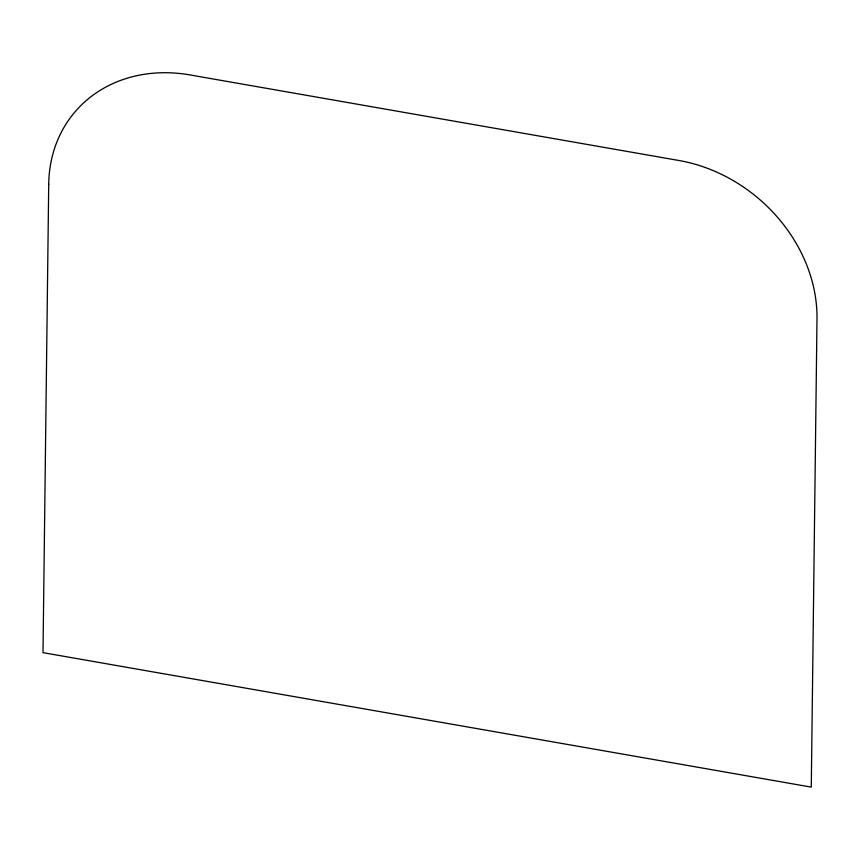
<?xml version="1.0" encoding="UTF-8"?>
<svg xmlns="http://www.w3.org/2000/svg" width="860" height="860" viewBox="0 0 860 860"><rect width="100%" height="100%" fill="white"/><g stroke="black" fill="none" stroke-linecap="round" stroke-linejoin="round"><path stroke-width="1.29" d="M48.719 184.309L43 652.654L811.281 787.115L817 318.759A149.145 125.592 40.5 0 0 678.948 160.498L190.049 74.938A149.145 125.592 40.5 0 0 48.719 184.309"/></g></svg>
